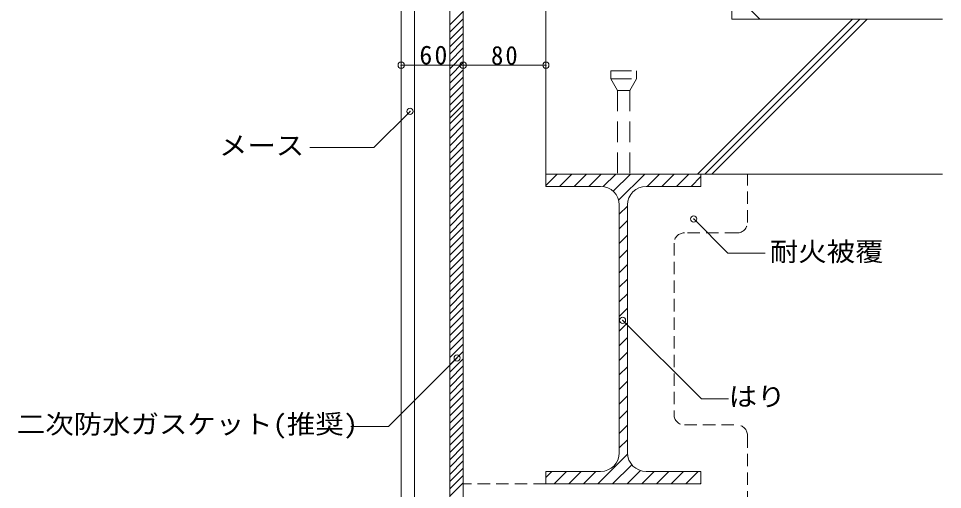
# Model space of a CAD drawing. Units: millimetres on the paper, enlarged 4 times, with parts at other scales. Extents: x -736 to 804, y -554 to 486.
# Drawn here: x -460.8 to -103.3, y -206 to -23.5 of the extents above; entities that cross this region are included whole.
import ezdxf
from ezdxf.enums import TextEntityAlignment as Align

# ---------------------------------------------------------------- set-up
doc = ezdxf.new("R2010")
doc.units = ezdxf.units.MM
doc.header["$LTSCALE"] = 4
doc.header["$PDMODE"] = 32
doc.header["$PDSIZE"] = 2.4
doc.linetypes.add('DASHED1', pattern=[1.8, 1.2, -0.6])
doc.linetypes.add('DASHED2', pattern=[3, 2, -1])
for name, color, linetype, lineweight in [('0-0_メース', 2, 'Continuous', 18), ('0-1_躯体', 7, 'Continuous', 18), ('0-4_その他資材', 7, 'Continuous', 18), ('0-9_部材名・寸法', 7, 'Continuous', 18)]:
    doc.layers.add(name, color=color, linetype=linetype, lineweight=lineweight)
doc.styles.add('ＭＳ ゴシック', font='')
doc.styles.get('ＭＳ ゴシック').set_extended_font_data('MS Gothic')

msp = doc.modelspace()

# ---------------------------------------------------------------- linework, layer by layer
at = {"layer": '0-0_メース'}
for p, q in [((-312.756, -251.191), (-312.756, 156.214)), ((-307.556, -251.191), (-307.556, 156.214)), ((-293.956, -251.191), (-293.956, 156.214)), ((-288.756, -251.191), (-288.756, 156.214))]:
    msp.add_line(p, q, dxfattribs=at)
at = {"layer": '0-1_躯体', "color": 4, "lineweight": 9}
msp.add_line((-256.756, 156.214), (-256.756, -43.786), dxfattribs=at)
at = {"layer": '0-1_躯体', "color": 3}
for p, q in [((-256.756, -83.786), (-256.756, 156.214)), ((-184.756, -23.786), (-184.756, 105.125)), ((-198.13, -83.786), (-138.129, -23.786)), ((-195.302, -83.786), (-135.301, -23.786)), ((-192.472, -83.786), (-132.472, -23.786)), ((-184.756, -23.786), (-103.267, -23.786)), ((-256.756, -88.586), (-256.756, -83.786)), ((-256.756, -83.786), (-103.267, -83.786)), ((-196.756, -88.586), (-196.756, -83.786)), ((-235.556, -88.586), (-256.756, -88.586)), ((-217.956, -88.586), (-196.756, -88.586)), ((-228.356, -191.786), (-228.356, -95.786)), ((-225.156, -191.786), (-225.156, -95.786)), ((-256.756, -203.786), (-256.756, -198.986)), ((-235.556, -198.986), (-256.756, -198.986)), ((-217.956, -198.986), (-196.756, -198.986)), ((-196.756, -203.786), (-196.756, -198.986)), ((-256.756, -203.786), (-196.756, -203.786))]:
    msp.add_line(p, q, dxfattribs=at)
at = {"layer": '0-1_躯体', "linetype": 'DASHED2'}
for p, q in [((-231.656, -43.786), (-221.656, -43.786)), ((-231.656, -43.786), (-231.656, -46.986)), ((-221.656, -43.786), (-221.656, -46.986)), ((-231.656, -46.986), (-229.056, -51.49)), ((-231.656, -46.986), (-221.656, -46.986)), ((-221.656, -46.986), (-224.256, -51.49)), ((-229.056, -51.49), (-224.256, -51.49)), ((-229.056, -51.49), (-229.056, -83.786)), ((-224.256, -51.49), (-224.256, -83.786))]:
    msp.add_line(p, q, dxfattribs=at)
at = {"layer": '0-1_躯体'}
for p, q in [((-256.756, -88.192), (-252.35, -83.786)), ((-251.493, -88.586), (-246.693, -83.786)), ((-245.836, -88.586), (-241.036, -83.786)), ((-240.179, -88.586), (-235.379, -83.786)), ((-234.588, -88.652), (-229.723, -83.786)), ((-230.726, -90.446), (-224.066, -83.786)), ((-228.59, -93.967), (-218.409, -83.786)), ((-217.552, -88.586), (-212.752, -83.786)), ((-211.895, -88.586), (-207.095, -83.786)), ((-206.239, -88.586), (-201.438, -83.786)), ((-200.581, -88.586), (-196.756, -84.76)), ((-228.356, -99.39), (-225.156, -96.19)), ((-228.356, -105.047), (-225.156, -101.847)), ((-228.356, -110.704), (-225.156, -107.503)), ((-228.356, -116.361), (-225.156, -113.16)), ((-228.356, -122.018), (-225.156, -118.817)), ((-228.356, -127.674), (-225.156, -124.474)), ((-228.356, -133.331), (-225.156, -130.131)), ((-228.356, -138.988), (-225.156, -135.788)), ((-228.356, -144.645), (-225.156, -141.445)), ((-228.356, -150.302), (-225.156, -147.102)), ((-228.356, -155.959), (-225.156, -152.758)), ((-228.356, -161.616), (-225.156, -158.415)), ((-228.356, -167.273), (-225.156, -164.072)), ((-228.356, -172.929), (-225.156, -169.729)), ((-228.356, -178.586), (-225.156, -175.386)), ((-228.356, -184.243), (-225.156, -181.043)), ((-228.356, -189.9), (-225.156, -186.699)), ((-236.585, -203.786), (-225.135, -192.335)), ((-230.929, -203.786), (-223.51, -196.368)), ((-256.756, -201.329), (-254.413, -198.986)), ((-253.556, -203.786), (-248.756, -198.986)), ((-247.899, -203.786), (-243.099, -198.986)), ((-242.243, -203.786), (-237.442, -198.986)), ((-225.272, -203.786), (-220.135, -198.649)), ((-219.615, -203.786), (-214.815, -198.986)), ((-213.958, -203.786), (-209.158, -198.986)), ((-208.301, -203.786), (-203.502, -198.986)), ((-202.645, -203.786), (-197.844, -198.986)), ((-196.988, -203.786), (-196.756, -203.554))]:
    msp.add_line(p, q, dxfattribs=at)
at = {"layer": '0-1_躯体', "color": 3}
for centre, start, end in [((-235.556, -95.786), 0, 90), ((-217.956, -95.786), 90, 180), ((-235.556, -191.786), 270, 0), ((-217.956, -191.786), 180, 270)]:
    msp.add_arc(centre, 7.2, start, end, dxfattribs=at)
at = {"layer": '0-4_その他資材'}
for p, q in [((-293.956, -251.191), (-293.956, 156.214)), ((-288.755, 156.214), (-288.755, -251.191)), ((-293.956, -26.028), (-288.755, -20.828)), ((-293.956, -28.857), (-288.755, -23.656)), ((-293.956, -31.685), (-288.755, -26.485)), ((-293.956, -34.513), (-288.755, -29.313)), ((-293.956, -37.342), (-288.755, -32.141)), ((-293.956, -40.17), (-288.755, -34.97)), ((-293.956, -42.999), (-288.755, -37.798)), ((-293.956, -45.827), (-288.755, -40.627)), ((-293.956, -48.656), (-288.755, -43.455)), ((-293.956, -51.484), (-288.755, -46.284)), ((-293.956, -54.312), (-288.755, -49.112)), ((-293.956, -57.141), (-288.755, -51.94)), ((-293.956, -59.969), (-288.755, -54.769)), ((-293.956, -62.188), (-288.755, -56.988)), ((-293.956, -64.337), (-288.755, -59.136)), ((-293.956, -67.165), (-288.755, -61.965)), ((-293.956, -69.994), (-288.755, -64.793)), ((-293.956, -72.822), (-288.755, -67.622)), ((-293.956, -75.651), (-288.755, -70.45)), ((-293.956, -78.479), (-288.755, -73.279)), ((-293.956, -81.307), (-288.755, -76.107)), ((-293.956, -84.136), (-288.755, -78.935)), ((-293.956, -86.964), (-288.755, -81.764)), ((-293.956, -89.793), (-288.755, -84.592)), ((-293.956, -92.621), (-288.755, -87.421)), ((-293.956, -95.45), (-288.755, -90.249)), ((-293.956, -98.278), (-288.755, -93.078)), ((-293.956, -101.106), (-288.755, -95.906)), ((-293.956, -103.935), (-288.755, -98.734)), ((-293.956, -106.763), (-288.755, -101.563)), ((-293.956, -109.592), (-288.755, -104.391)), ((-293.956, -112.42), (-288.755, -107.22)), ((-293.956, -115.249), (-288.755, -110.048)), ((-293.956, -118.077), (-288.755, -112.877)), ((-293.956, -120.905), (-288.755, -115.705)), ((-293.956, -123.734), (-288.755, -118.533)), ((-293.956, -126.562), (-288.755, -121.362)), ((-293.956, -129.391), (-288.755, -124.19)), ((-293.956, -132.219), (-288.755, -127.019)), ((-293.956, -135.048), (-288.755, -129.847)), ((-293.956, -137.876), (-288.755, -132.675)), ((-293.956, -140.704), (-288.755, -135.504)), ((-293.956, -143.533), (-288.755, -138.332)), ((-293.956, -146.361), (-288.755, -141.161)), ((-293.956, -149.19), (-288.755, -143.989)), ((-293.956, -152.018), (-288.755, -146.818)), ((-293.956, -154.846), (-288.755, -149.646)), ((-293.956, -157.675), (-288.755, -152.474)), ((-293.956, -160.503), (-288.755, -155.303)), ((-293.956, -163.332), (-288.755, -158.131)), ((-293.956, -166.16), (-288.755, -160.96)), ((-293.956, -168.989), (-288.755, -163.788)), ((-293.956, -171.817), (-288.755, -166.617)), ((-293.956, -174.645), (-288.755, -169.445)), ((-293.956, -177.474), (-288.755, -172.273)), ((-293.956, -180.302), (-288.755, -175.102)), ((-293.956, -183.131), (-288.755, -177.93)), ((-293.956, -185.959), (-288.755, -180.759)), ((-293.956, -188.788), (-288.755, -183.587)), ((-293.956, -191.616), (-288.755, -186.416)), ((-293.956, -194.444), (-288.755, -189.244)), ((-293.956, -197.273), (-288.755, -192.072)), ((-293.956, -200.101), (-288.755, -194.901)), ((-293.956, -202.93), (-288.755, -197.729)), ((-293.956, -205.758), (-288.755, -200.558)), ((-293.956, -208.587), (-288.755, -203.386))]:
    msp.add_line(p, q, dxfattribs=at)
at = {"layer": '0-4_その他資材', "color": 2}
msp.add_line((-184.756, -13.012), (-173.983, -23.786), dxfattribs=at)
at = {"layer": '0-4_その他資材', "linetype": 'DASHED1'}
for p, q in [((-178.756, -102.586), (-178.756, -83.786)), ((-182.756, -106.586), (-203.156, -106.586)), ((-207.156, -110.586), (-207.156, -176.986)), ((-203.156, -180.986), (-182.756, -180.986)), ((-178.756, -184.986), (-178.756, -217.786)), ((-256.756, -203.786), (-288.756, -203.786))]:
    msp.add_line(p, q, dxfattribs=at)
for centre, start, end in [((-182.756, -102.586), 270, 0), ((-203.156, -110.586), 90, 180), ((-203.156, -176.986), 180, 270), ((-182.756, -184.986), 0, 90)]:
    msp.add_arc(centre, 4, start, end, dxfattribs=at)
at = {"layer": '0-9_部材名・寸法'}
for p, q in [((-312.756, -41.632), (-288.756, -41.632)), ((-288.756, -41.632), (-256.756, -41.632)), ((-309.299, -59.534), (-323.328, -73.564)), ((-323.334, -73.474), (-348.093, -73.474)), ((-328.012, -73.474), (-329.197, -73.474)), ((-199.53, -101.205), (-186.351, -114.384)), ((-186.351, -114.384), (-171.939, -114.384)), ((-291.098, -155.013), (-317.605, -181.522)), ((-317.605, -181.522), (-332.259, -181.522))]:
    msp.add_line(p, q, dxfattribs=at)
msp.add_lwpolyline([(-227.077, -140.447), (-196.477, -170.847), (-186.025, -170.847)], dxfattribs=at)
for p in [(-312.756, -41.632), (-288.756, -41.632), (-256.756, -41.632), (-309.299, -59.534), (-199.53, -101.205), (-227.077, -140.447), (-291.098, -155.013)]:
    msp.add_point(p, dxfattribs=at)

# ---------------------------------------------------------------- texts
at = {"layer": '0-9_部材名・寸法', "style": 'ＭＳ ゴシック', "width": 1.1}
for s, p in [('メース', (-383.263, -78.608)), ('耐火被覆', (-170.097, -119.707)), ('はり', (-186.025, -175.847)), ('二次防水ガスケット(推奨)', (-461.459, -186.522))]:
    msp.add_text(s, height=7.331, dxfattribs=at).set_placement(p, align=Align.BOTTOM_LEFT)
at = {"layer": '0-9_部材名・寸法', "char_height": 7.331, "attachment_point": 7, "style": 'ＭＳ ゴシック'}
for s, insert in [('\\T1.17;60', (-305.7, -41.479)), ('\\T1.17;\\W0.95;80', (-277.956, -41.632))]:
    msp.add_mtext(s, dxfattribs=dict(at, insert=insert))

doc.saveas('drawing.dxf')
